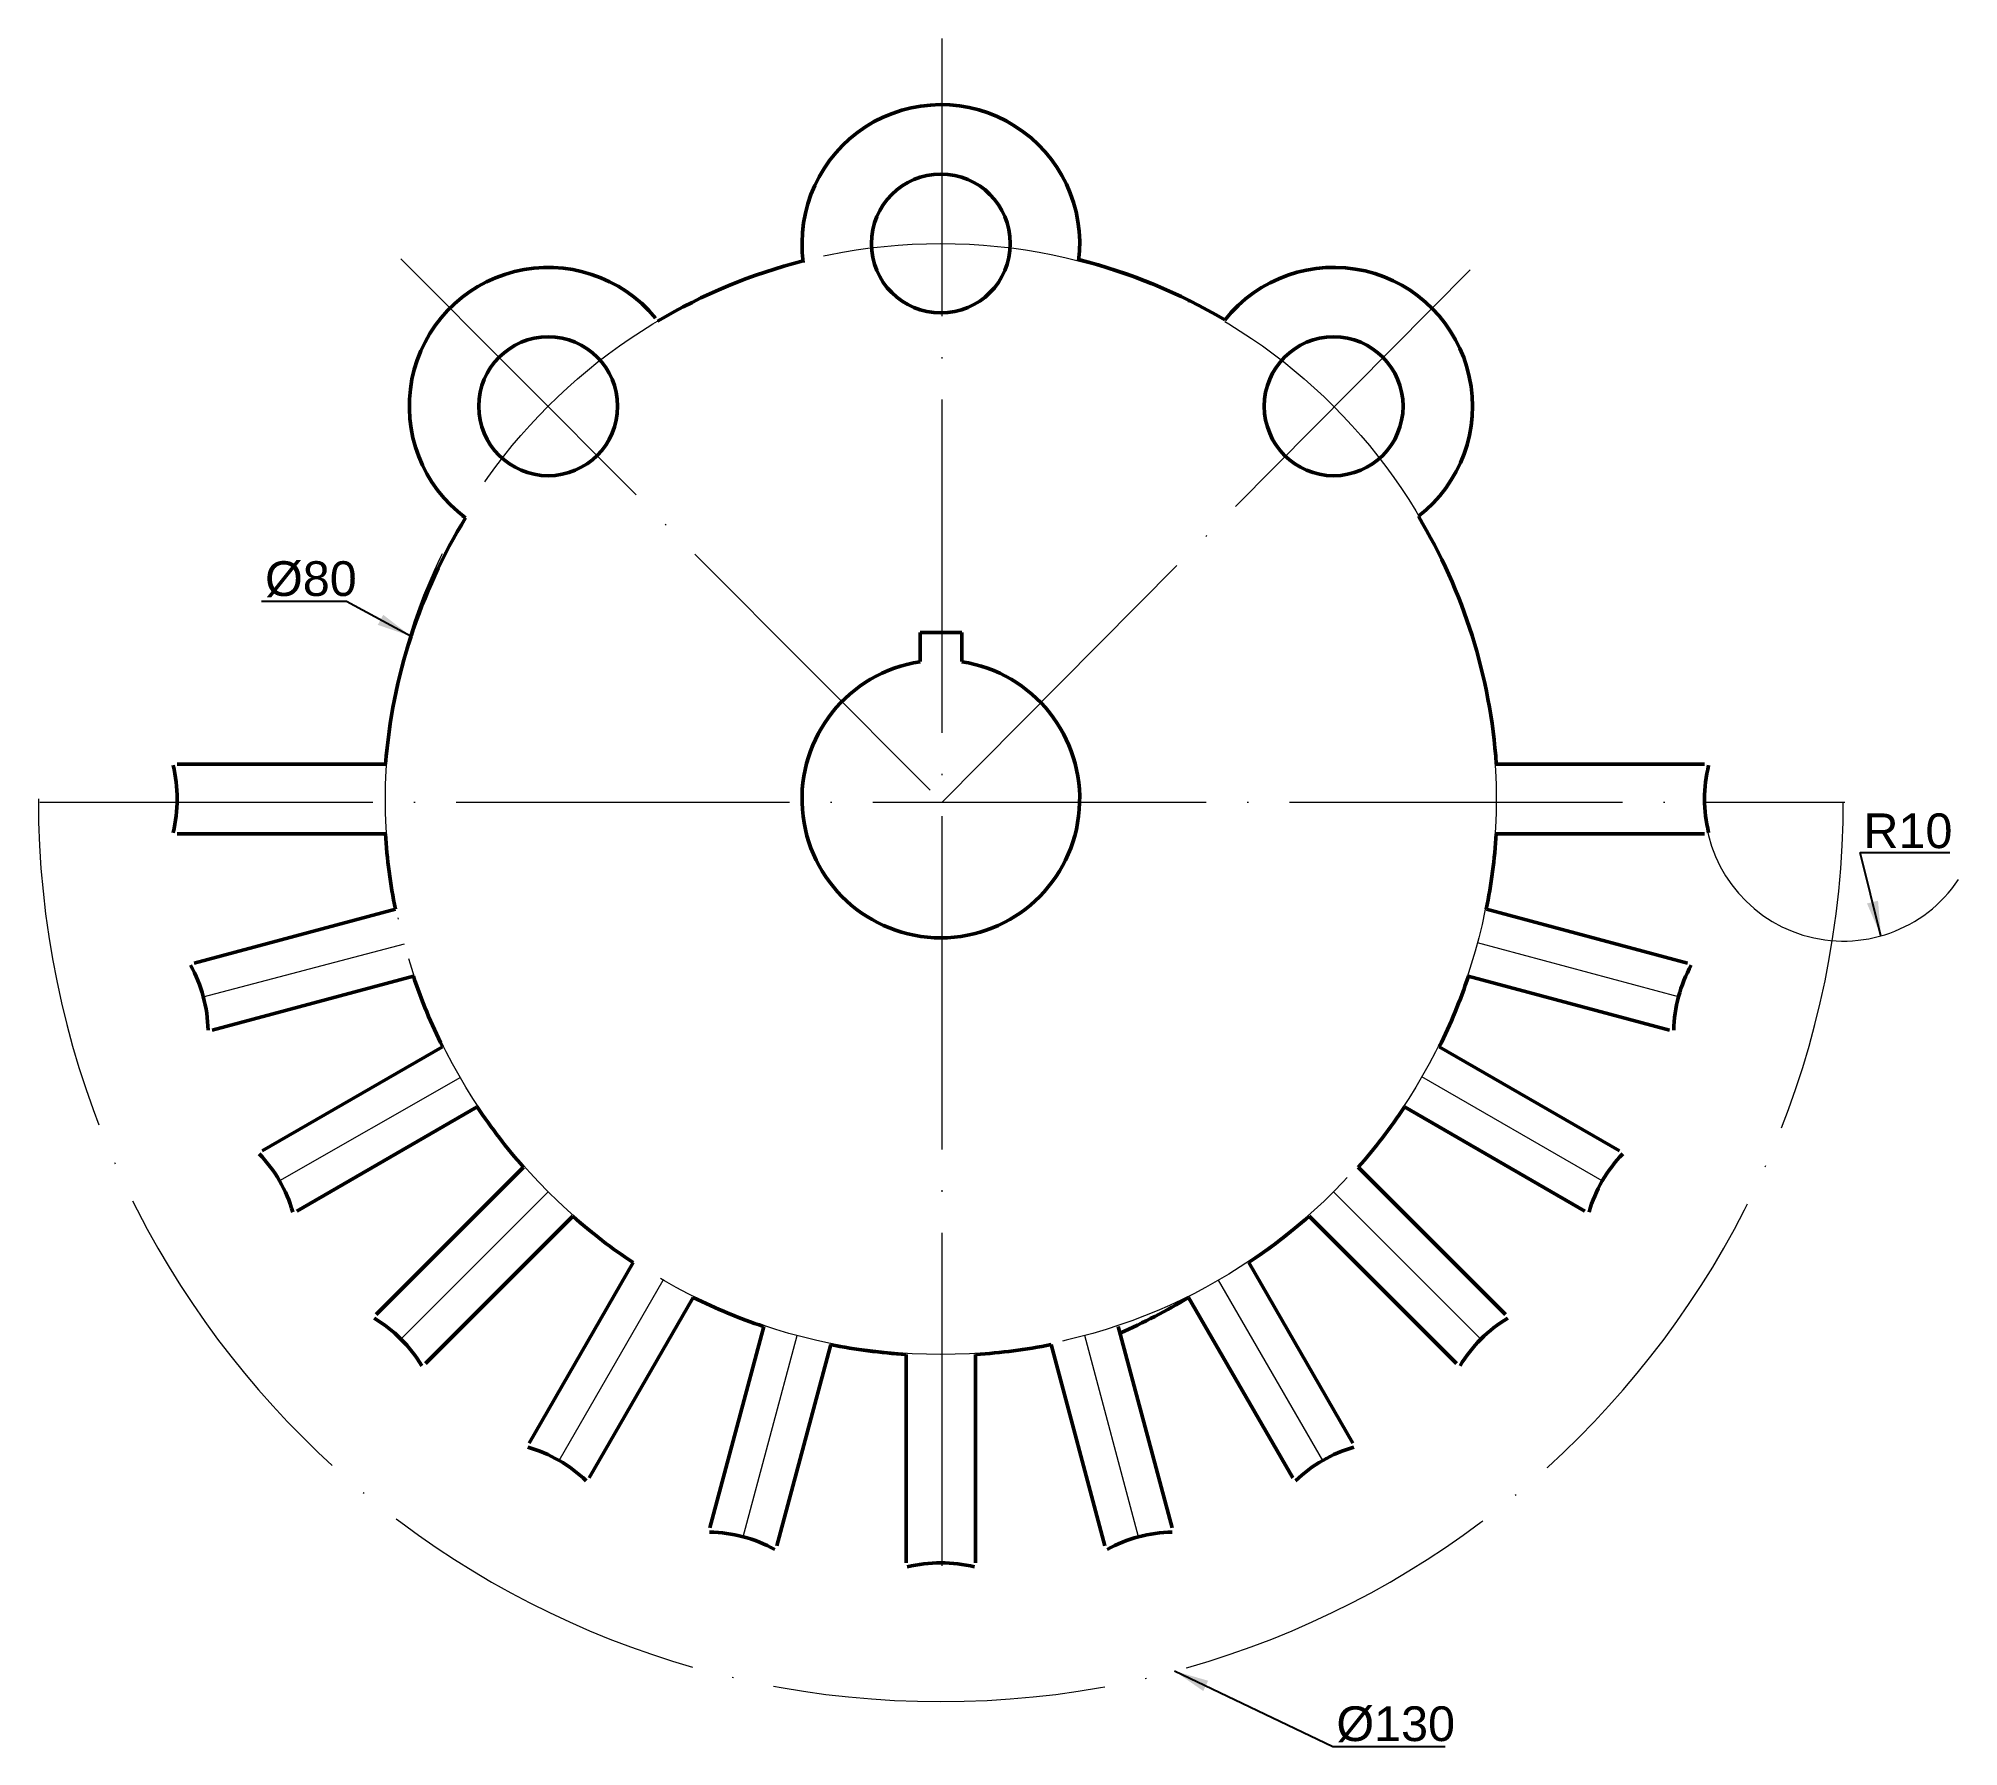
# Model space of a CAD drawing. Header units: millimetres. Extents: x 330 to 468, y 44 to 167.
import ezdxf

# ---------------------------------------------------------------- set-up
doc = ezdxf.new("R2010")
doc.units = ezdxf.units.MM
doc.linetypes.add('ACAD_ISO04W100', pattern=[30, 24, -2.95, 0.1, -2.95])
for name, color, linetype, lineweight, true_color in [('Contornos Visibles', 7, 'Continuous', 50, 0xffffff), ('Cotas', 1, 'Continuous', 20, 0xff0000), ('Ejes de revolución', 6, 'ACAD_ISO04W100', 20, 0xff00ff)]:
    doc.layers.add(name, color=color, linetype=linetype, lineweight=lineweight, true_color=true_color)
doc.styles.get("Standard").update_dxf_attribs({"font": ''})
doc.styles.add('textstyle0', font='')
doc.styles.add('textstyle1', font='')
doc.styles.add('textstyle2', font='')
doc.styles.get('Standard').set_extended_font_data('txt')
doc.styles.get('textstyle0').set_extended_font_data('Arial')
doc.styles.get('textstyle1').set_extended_font_data('Arial')
doc.styles.get('textstyle2').set_extended_font_data('Arial')
doc.dimstyles.get("Standard").update_dxf_attribs({"dimtxt": 2.5, "dimasz": 2.5, "dimexe": 1.25, "dimexo": 0.625, "dimtad": 1, "dimtxsty": 'Standard', "dimcen": 2.5, "dimadec": 0, "dimazin": 0, "dimtfac": 1, "dimtmove": 0, "dimatfit": 3, "dimfxl": 1, "dimarcsym": 0})

msp = doc.modelspace()

# ---------------------------------------------------------------- linework, layer by layer
at = {"layer": 'Contornos Visibles'}
for p, q in [((393.62, 122.56), (393.62, 124.67)), ((393.62, 124.67), (396.62, 124.67)), ((396.62, 124.67), (396.62, 122.56)), ((355.12, 115.17), (340.12, 115.17)), ((435.12, 115.17), (450.12, 115.17)), ((355.12, 110.17), (340.12, 110.17)), ((435.12, 110.17), (450.12, 110.17)), ((355.84, 104.73), (341.35, 100.85)), ((434.41, 104.73), (448.9, 100.85)), ((357.13, 99.9), (342.64, 96.02)), ((433.11, 99.9), (447.6, 96.02)), ((359.23, 94.83), (346.24, 87.33)), ((431.01, 94.83), (444, 87.33)), ((361.73, 90.5), (348.74, 83)), ((428.51, 90.5), (441.5, 83)), ((365.07, 86.15), (354.46, 75.55)), ((425.18, 86.15), (435.78, 75.55)), ((368.61, 82.62), (358, 72.01)), ((421.64, 82.62), (432.25, 72.01)), ((372.96, 79.28), (365.46, 66.29)), ((417.29, 79.28), (424.79, 66.29)), ((377.29, 76.78), (369.79, 63.79)), ((412.96, 76.78), (420.46, 63.79)), ((382.36, 74.68), (378.47, 60.19)), ((387.19, 73.38), (383.3, 58.9)), ((403.06, 73.38), (406.94, 58.9)), ((407.89, 74.68), (411.77, 60.19)), ((392.62, 72.67), (392.62, 57.67)), ((397.62, 72.67), (397.62, 57.67))]:
    msp.add_line(p, q, dxfattribs=at)
for centre in [(395.12, 152.67), (366.84, 140.95), (423.41, 140.95)]:
    msp.add_circle(centre, 5, dxfattribs=at)
for centre, radius, start, end in [((395.12, 152.67), 10, 352.7639, 187.821), ((366.84, 140.95), 10, 39.4129, 233.5014), ((395.12, 112.67), 40, 104.3615, 120.6934), ((395.12, 112.67), 40.1, 59.3432, 75.6385), ((423.41, 140.95), 10, 307.6059, 141.6143), ((395, 112.02), 40, 148.5067, 175.4827), ((395.22, 112.44), 40, 3.9112, 30.9814), ((395.12, 112.67), 10, 98.6269, 81.3731), ((330.12, 112.67), 10, 345.9638, 14.0362), ((460.12, 112.67), 10, 165.9638, 194.0362), ((395.12, 112.67), 40.08, 183.5763, 191.4237), ((395.2, 112.66), 40, 348.5687, 356.4313), ((332.34, 95.85), 10, 0.9638, 29.0362), ((395.05, 112.64), 40, 198.5687, 206.4313), ((395.2, 112.64), 40, 333.5687, 341.4313), ((457.91, 95.85), 10, 150.9638, 179.0362), ((395.06, 112.62), 40, 213.5687, 221.4313), ((395.19, 112.62), 40, 318.5687, 326.4313), ((338.83, 80.17), 10, 15.9638, 44.0362), ((451.42, 80.17), 10, 135.9638, 164.0362), ((395.08, 112.61), 40, 228.5687, 236.4313), ((395.17, 112.61), 40, 303.5687, 311.4313), ((395.09, 112.6), 40, 243.5687, 251.4313), ((392.05, 110.88), 40, 293.5334, 301.5191), ((349.16, 66.71), 10, 30.9638, 59.0362), ((441.09, 66.71), 10, 120.9638, 149.0362), ((395.11, 112.59), 40, 258.5687, 266.4313), ((395.13, 112.59), 40, 273.5687, 281.4313), ((362.62, 56.38), 10, 45.9638, 74.0362), ((427.62, 56.38), 10, 105.9638, 134.0362), ((378.3, 49.88), 10, 60.9638, 89.0362), ((411.95, 49.88), 10, 90.9638, 119.0362), ((395.12, 47.67), 10, 75.9638, 104.0362)]:
    msp.add_arc(centre, radius, start, end, dxfattribs=at)
at = {"layer": 'Cotas'}
msp.add_arc((460.12, 112.44), 10, 180, 326.0968, dxfattribs=at)
at = {"layer": 'Ejes de revolución'}
for p, q in [((395.22, 57.44), (395.22, 167.44)), ((356.23, 151.56), (395.22, 112.44)), ((395.22, 112.44), (434.01, 151.56)), ((330.22, 112.44), (460.22, 112.44)), ((342, 98.43), (356.5, 102.25)), ((448.25, 98.43), (433.76, 102.32)), ((442.75, 85.17), (429.76, 92.67)), ((360.52, 92.61), (347.49, 85.17)), ((356.23, 73.78), (366.84, 84.38)), ((434.01, 73.78), (423.41, 84.38)), ((367.62, 65.04), (375.12, 78.03)), ((422.62, 65.04), (415.12, 78.03)), ((380.89, 59.54), (384.77, 74.03)), ((409.36, 59.54), (405.48, 74.03))]:
    msp.add_line(p, q, dxfattribs=at)
msp.add_circle((395.12, 112.67), 40, dxfattribs=at)
msp.add_arc((395.12, 112.67), 65, 180, 0, dxfattribs=at)

# ---------------------------------------------------------------- texts
at = {"layer": 'Cotas', "char_height": 2.5, "attachment_point": 1}
for s, insert, style in [('%%c80', (346.45, 129.79), 'textstyle0'), ('R10', (461.57, 111.63), 'textstyle1'), ('%%c130', (423.61, 47.33), 'textstyle2')]:
    msp.add_mtext(s, dxfattribs=dict(at, insert=insert, style=style))

# ---------------------------------------------------------------- leaders
at = {"layer": 'Cotas'}
for points in [[(356.96, 124.38), (352.32, 126.9), (346.2, 126.9)], [(462.83, 102.82), (461.32, 108.82), (467.78, 108.82)], [(411.94, 49.88), (423.36, 44.43), (431.43, 44.43)]]:
    msp.add_leader(points, dimstyle='Standard', override={"dimscale": 1}, dxfattribs=at)

doc.saveas('drawing.dxf')
